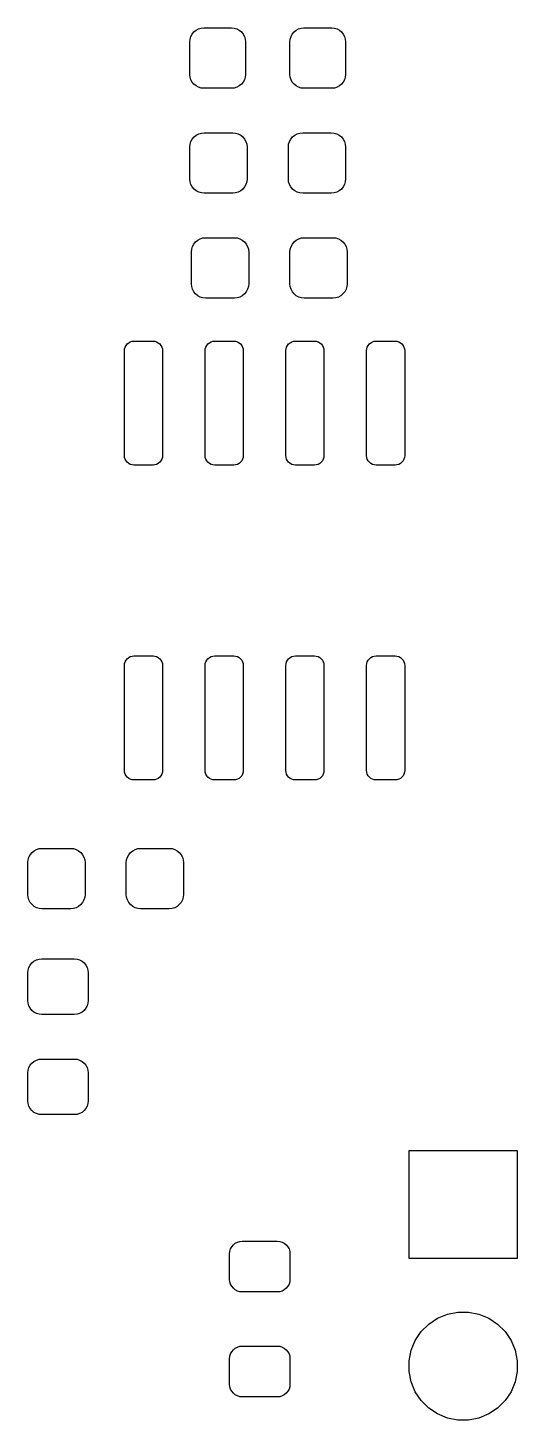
# Model space of a CAD drawing. Extents: x 106 to 211, y -144 to -92.
# Drawn here: x 171.07 to 178.78, y -138.22 to -116.33 of the extents above; entities that cross this region are included whole.
import ezdxf

# ---------------------------------------------------------------- set-up
doc = ezdxf.new("R2010")
doc.units = 0
doc.layers.add('BLACK', color=7, linetype='CONTINUOUS')

msp = doc.modelspace()

# ---------------------------------------------------------------- linework, layer by layer
at = {"layer": 'BLACK', "linetype": 'CONTINUOUS'}
for p, q in [((173.642, -116.46), (173.662, -116.422)), ((173.662, -116.422), (173.689, -116.389)), ((173.689, -116.389), (173.722, -116.362)), ((173.722, -116.362), (173.76, -116.342)), ((173.76, -116.342), (173.801, -116.329)), ((173.801, -116.329), (173.844, -116.325)), ((173.844, -116.325), (174.281, -116.325)), ((174.281, -116.325), (174.324, -116.329)), ((174.324, -116.329), (174.365, -116.342)), ((174.365, -116.342), (174.403, -116.362)), ((174.403, -116.362), (174.436, -116.389)), ((174.436, -116.389), (174.463, -116.422)), ((174.463, -116.422), (174.483, -116.46)), ((175.217, -116.46), (175.237, -116.422)), ((175.237, -116.422), (175.264, -116.389)), ((175.264, -116.389), (175.297, -116.362)), ((175.297, -116.362), (175.335, -116.342)), ((175.335, -116.342), (175.376, -116.329)), ((175.376, -116.329), (175.419, -116.325)), ((175.419, -116.325), (175.856, -116.325)), ((175.856, -116.325), (175.899, -116.329)), ((175.899, -116.329), (175.94, -116.342)), ((175.94, -116.342), (175.978, -116.362)), ((175.978, -116.362), (176.011, -116.389)), ((176.011, -116.389), (176.038, -116.422)), ((176.038, -116.422), (176.058, -116.46)), ((173.625, -116.544), (173.629, -116.501)), ((173.625, -117.056), (173.625, -116.544)), ((173.629, -116.501), (173.642, -116.46)), ((174.483, -116.46), (174.496, -116.501)), ((174.496, -116.501), (174.5, -116.544)), ((174.5, -116.544), (174.5, -117.056)), ((175.2, -116.544), (175.204, -116.501)), ((175.2, -117.056), (175.2, -116.544)), ((175.204, -116.501), (175.217, -116.46)), ((176.058, -116.46), (176.071, -116.501)), ((176.071, -116.501), (176.075, -116.544)), ((176.075, -116.544), (176.075, -117.056)), ((173.629, -117.099), (173.625, -117.056)), ((173.642, -117.14), (173.629, -117.099)), ((174.496, -117.099), (174.483, -117.14)), ((174.5, -117.056), (174.496, -117.099)), ((175.204, -117.099), (175.2, -117.056)), ((175.217, -117.14), (175.204, -117.099)), ((176.071, -117.099), (176.058, -117.14)), ((176.075, -117.056), (176.071, -117.099)), ((173.662, -117.178), (173.642, -117.14)), ((173.689, -117.211), (173.662, -117.178)), ((173.722, -117.238), (173.689, -117.211)), ((173.76, -117.258), (173.722, -117.238)), ((173.801, -117.271), (173.76, -117.258)), ((173.844, -117.275), (173.801, -117.271)), ((174.281, -117.275), (173.844, -117.275)), ((174.324, -117.271), (174.281, -117.275)), ((174.365, -117.258), (174.324, -117.271)), ((174.403, -117.238), (174.365, -117.258)), ((174.436, -117.211), (174.403, -117.238)), ((174.463, -117.178), (174.436, -117.211)), ((174.483, -117.14), (174.463, -117.178)), ((175.237, -117.178), (175.217, -117.14)), ((175.264, -117.211), (175.237, -117.178)), ((175.297, -117.238), (175.264, -117.211)), ((175.335, -117.258), (175.297, -117.238)), ((175.376, -117.271), (175.335, -117.258)), ((175.419, -117.275), (175.376, -117.271)), ((175.856, -117.275), (175.419, -117.275)), ((175.899, -117.271), (175.856, -117.275)), ((175.94, -117.258), (175.899, -117.271)), ((175.978, -117.238), (175.94, -117.258)), ((176.011, -117.211), (175.978, -117.238)), ((176.038, -117.178), (176.011, -117.211)), ((176.058, -117.14), (176.038, -117.178)), ((173.764, -117.992), (173.806, -117.979)), ((173.806, -117.979), (173.85, -117.975)), ((173.85, -117.975), (174.3, -117.975)), ((174.3, -117.975), (174.344, -117.979)), ((174.344, -117.979), (174.386, -117.992)), ((175.314, -117.992), (175.356, -117.979)), ((175.356, -117.979), (175.4, -117.975)), ((175.4, -117.975), (175.85, -117.975)), ((175.85, -117.975), (175.894, -117.979)), ((175.894, -117.979), (175.936, -117.992)), ((173.625, -118.2), (173.629, -118.156)), ((173.625, -118.7), (173.625, -118.2)), ((173.629, -118.156), (173.642, -118.114)), ((173.642, -118.114), (173.663, -118.075)), ((173.663, -118.075), (173.691, -118.041)), ((173.691, -118.041), (173.725, -118.013)), ((173.725, -118.013), (173.764, -117.992)), ((174.386, -117.992), (174.425, -118.013)), ((174.425, -118.013), (174.459, -118.041)), ((174.459, -118.041), (174.487, -118.075)), ((174.487, -118.075), (174.508, -118.114)), ((174.508, -118.114), (174.521, -118.156)), ((174.521, -118.156), (174.525, -118.2)), ((174.525, -118.2), (174.525, -118.7)), ((175.175, -118.2), (175.179, -118.156)), ((175.175, -118.7), (175.175, -118.2)), ((175.179, -118.156), (175.192, -118.114)), ((175.192, -118.114), (175.213, -118.075)), ((175.213, -118.075), (175.241, -118.041)), ((175.241, -118.041), (175.275, -118.013)), ((175.275, -118.013), (175.314, -117.992)), ((175.936, -117.992), (175.975, -118.013)), ((175.975, -118.013), (176.009, -118.041)), ((176.009, -118.041), (176.037, -118.075)), ((176.037, -118.075), (176.058, -118.114)), ((176.058, -118.114), (176.071, -118.156)), ((176.071, -118.156), (176.075, -118.2)), ((176.075, -118.2), (176.075, -118.7)), ((173.629, -118.744), (173.625, -118.7)), ((173.642, -118.786), (173.629, -118.744)), ((173.663, -118.825), (173.642, -118.786)), ((173.691, -118.859), (173.663, -118.825)), ((173.725, -118.887), (173.691, -118.859)), ((174.459, -118.859), (174.425, -118.887)), ((174.487, -118.825), (174.459, -118.859)), ((174.508, -118.786), (174.487, -118.825)), ((174.521, -118.744), (174.508, -118.786)), ((174.525, -118.7), (174.521, -118.744)), ((175.179, -118.744), (175.175, -118.7)), ((175.192, -118.786), (175.179, -118.744)), ((175.213, -118.825), (175.192, -118.786)), ((175.241, -118.859), (175.213, -118.825)), ((175.275, -118.887), (175.241, -118.859)), ((176.009, -118.859), (175.975, -118.887)), ((176.037, -118.825), (176.009, -118.859)), ((176.058, -118.786), (176.037, -118.825)), ((176.071, -118.744), (176.058, -118.786)), ((176.075, -118.7), (176.071, -118.744)), ((173.764, -118.908), (173.725, -118.887)), ((173.806, -118.921), (173.764, -118.908)), ((173.85, -118.925), (173.806, -118.921)), ((174.3, -118.925), (173.85, -118.925)), ((174.344, -118.921), (174.3, -118.925)), ((174.386, -118.908), (174.344, -118.921)), ((174.425, -118.887), (174.386, -118.908)), ((175.314, -118.908), (175.275, -118.887)), ((175.356, -118.921), (175.314, -118.908)), ((175.4, -118.925), (175.356, -118.921)), ((175.85, -118.925), (175.4, -118.925)), ((175.894, -118.921), (175.85, -118.925)), ((175.936, -118.908), (175.894, -118.921)), ((175.975, -118.887), (175.936, -118.908)), ((173.667, -119.764), (173.688, -119.725)), ((173.688, -119.725), (173.716, -119.691)), ((173.716, -119.691), (173.75, -119.663)), ((173.75, -119.663), (173.789, -119.642)), ((173.789, -119.642), (173.831, -119.629)), ((173.831, -119.629), (173.875, -119.625)), ((173.875, -119.625), (174.325, -119.625)), ((174.325, -119.625), (174.369, -119.629)), ((174.369, -119.629), (174.411, -119.642)), ((174.411, -119.642), (174.45, -119.663)), ((174.45, -119.663), (174.484, -119.691)), ((174.484, -119.691), (174.512, -119.725)), ((174.512, -119.725), (174.533, -119.764)), ((175.217, -119.764), (175.238, -119.725)), ((175.238, -119.725), (175.266, -119.691)), ((175.266, -119.691), (175.3, -119.663)), ((175.3, -119.663), (175.339, -119.642)), ((175.339, -119.642), (175.381, -119.629)), ((175.381, -119.629), (175.425, -119.625)), ((175.425, -119.625), (175.875, -119.625)), ((175.875, -119.625), (175.919, -119.629)), ((175.919, -119.629), (175.961, -119.642)), ((175.961, -119.642), (176, -119.663)), ((176, -119.663), (176.034, -119.691)), ((176.034, -119.691), (176.062, -119.725)), ((176.062, -119.725), (176.083, -119.764)), ((173.65, -119.85), (173.654, -119.806)), ((173.65, -120.35), (173.65, -119.85)), ((173.654, -119.806), (173.667, -119.764)), ((174.533, -119.764), (174.546, -119.806)), ((174.546, -119.806), (174.55, -119.85)), ((174.55, -119.85), (174.55, -120.35)), ((175.2, -119.85), (175.204, -119.806)), ((175.2, -120.35), (175.2, -119.85)), ((175.204, -119.806), (175.217, -119.764)), ((176.083, -119.764), (176.096, -119.806)), ((176.096, -119.806), (176.1, -119.85)), ((176.1, -119.85), (176.1, -120.35)), ((173.654, -120.394), (173.65, -120.35)), ((173.667, -120.436), (173.654, -120.394)), ((174.546, -120.394), (174.533, -120.436)), ((174.55, -120.35), (174.546, -120.394)), ((175.204, -120.394), (175.2, -120.35)), ((175.217, -120.436), (175.204, -120.394)), ((176.096, -120.394), (176.083, -120.436)), ((176.1, -120.35), (176.096, -120.394)), ((173.688, -120.475), (173.667, -120.436)), ((173.716, -120.509), (173.688, -120.475)), ((173.75, -120.537), (173.716, -120.509)), ((173.789, -120.558), (173.75, -120.537)), ((173.831, -120.571), (173.789, -120.558)), ((173.875, -120.575), (173.831, -120.571)), ((174.325, -120.575), (173.875, -120.575)), ((174.369, -120.571), (174.325, -120.575)), ((174.411, -120.558), (174.369, -120.571)), ((174.45, -120.537), (174.411, -120.558)), ((174.484, -120.509), (174.45, -120.537)), ((174.512, -120.475), (174.484, -120.509)), ((174.533, -120.436), (174.512, -120.475)), ((175.238, -120.475), (175.217, -120.436)), ((175.266, -120.509), (175.238, -120.475)), ((175.3, -120.537), (175.266, -120.509)), ((175.339, -120.558), (175.3, -120.537)), ((175.381, -120.571), (175.339, -120.558)), ((175.425, -120.575), (175.381, -120.571)), ((175.875, -120.575), (175.425, -120.575)), ((175.919, -120.571), (175.875, -120.575)), ((175.961, -120.558), (175.919, -120.571)), ((176, -120.537), (175.961, -120.558)), ((176.034, -120.509), (176, -120.537)), ((176.062, -120.475), (176.034, -120.509)), ((176.083, -120.436), (176.062, -120.475)), ((172.662, -121.275), (172.688, -121.261)), ((172.688, -121.261), (172.716, -121.253)), ((172.716, -121.253), (172.745, -121.25)), ((172.745, -121.25), (173.045, -121.25)), ((173.045, -121.25), (173.074, -121.253)), ((173.074, -121.253), (173.102, -121.261)), ((173.102, -121.261), (173.128, -121.275)), ((173.932, -121.275), (173.958, -121.261)), ((173.958, -121.261), (173.986, -121.253)), ((173.986, -121.253), (174.015, -121.25)), ((174.015, -121.25), (174.315, -121.25)), ((174.315, -121.25), (174.344, -121.253)), ((174.344, -121.253), (174.372, -121.261)), ((174.372, -121.261), (174.398, -121.275)), ((175.202, -121.275), (175.228, -121.261)), ((175.228, -121.261), (175.256, -121.253)), ((175.256, -121.253), (175.285, -121.25)), ((175.285, -121.25), (175.585, -121.25)), ((175.585, -121.25), (175.614, -121.253)), ((175.614, -121.253), (175.642, -121.261)), ((175.642, -121.261), (175.668, -121.275)), ((176.472, -121.275), (176.498, -121.261)), ((176.498, -121.261), (176.526, -121.253)), ((176.526, -121.253), (176.555, -121.25)), ((176.555, -121.25), (176.855, -121.25)), ((176.855, -121.25), (176.884, -121.253)), ((176.884, -121.253), (176.912, -121.261)), ((176.912, -121.261), (176.938, -121.275)), ((172.595, -121.4), (172.598, -121.371)), ((172.595, -123.05), (172.595, -121.4)), ((172.598, -121.371), (172.606, -121.343)), ((172.606, -121.343), (172.62, -121.317)), ((172.62, -121.317), (172.639, -121.294)), ((172.639, -121.294), (172.662, -121.275)), ((173.128, -121.275), (173.151, -121.294)), ((173.151, -121.294), (173.17, -121.317)), ((173.17, -121.317), (173.184, -121.343)), ((173.184, -121.343), (173.192, -121.371)), ((173.192, -121.371), (173.195, -121.4)), ((173.195, -121.4), (173.195, -123.05)), ((173.865, -121.4), (173.868, -121.371)), ((173.865, -123.05), (173.865, -121.4)), ((173.868, -121.371), (173.876, -121.343)), ((173.876, -121.343), (173.89, -121.317)), ((173.89, -121.317), (173.909, -121.294)), ((173.909, -121.294), (173.932, -121.275)), ((174.398, -121.275), (174.421, -121.294)), ((174.421, -121.294), (174.44, -121.317)), ((174.44, -121.317), (174.454, -121.343)), ((174.454, -121.343), (174.462, -121.371)), ((174.462, -121.371), (174.465, -121.4)), ((174.465, -121.4), (174.465, -123.05)), ((175.135, -121.4), (175.138, -121.371)), ((175.135, -123.05), (175.135, -121.4)), ((175.138, -121.371), (175.146, -121.343)), ((175.146, -121.343), (175.16, -121.317)), ((175.16, -121.317), (175.179, -121.294)), ((175.179, -121.294), (175.202, -121.275)), ((175.668, -121.275), (175.691, -121.294)), ((175.691, -121.294), (175.71, -121.317)), ((175.71, -121.317), (175.724, -121.343)), ((175.724, -121.343), (175.732, -121.371)), ((175.732, -121.371), (175.735, -121.4)), ((175.735, -121.4), (175.735, -123.05)), ((176.405, -121.4), (176.408, -121.371)), ((176.405, -123.05), (176.405, -121.4)), ((176.408, -121.371), (176.416, -121.343)), ((176.416, -121.343), (176.43, -121.317)), ((176.43, -121.317), (176.449, -121.294)), ((176.449, -121.294), (176.472, -121.275)), ((176.938, -121.275), (176.961, -121.294)), ((176.961, -121.294), (176.98, -121.317)), ((176.98, -121.317), (176.994, -121.343)), ((176.994, -121.343), (177.002, -121.371)), ((177.002, -121.371), (177.005, -121.4)), ((177.005, -121.4), (177.005, -123.05)), ((172.598, -123.079), (172.595, -123.05)), ((172.606, -123.107), (172.598, -123.079)), ((172.62, -123.133), (172.606, -123.107)), ((172.639, -123.156), (172.62, -123.133)), ((172.662, -123.175), (172.639, -123.156)), ((172.688, -123.189), (172.662, -123.175)), ((172.716, -123.197), (172.688, -123.189)), ((172.745, -123.2), (172.716, -123.197)), ((173.045, -123.2), (172.745, -123.2)), ((173.074, -123.197), (173.045, -123.2)), ((173.102, -123.189), (173.074, -123.197)), ((173.128, -123.175), (173.102, -123.189)), ((173.151, -123.156), (173.128, -123.175)), ((173.17, -123.133), (173.151, -123.156)), ((173.184, -123.107), (173.17, -123.133)), ((173.192, -123.079), (173.184, -123.107)), ((173.195, -123.05), (173.192, -123.079)), ((173.868, -123.079), (173.865, -123.05)), ((173.876, -123.107), (173.868, -123.079)), ((173.89, -123.133), (173.876, -123.107)), ((173.909, -123.156), (173.89, -123.133)), ((173.932, -123.175), (173.909, -123.156)), ((173.958, -123.189), (173.932, -123.175)), ((173.986, -123.197), (173.958, -123.189)), ((174.015, -123.2), (173.986, -123.197)), ((174.315, -123.2), (174.015, -123.2)), ((174.344, -123.197), (174.315, -123.2)), ((174.372, -123.189), (174.344, -123.197)), ((174.398, -123.175), (174.372, -123.189)), ((174.421, -123.156), (174.398, -123.175)), ((174.44, -123.133), (174.421, -123.156)), ((174.454, -123.107), (174.44, -123.133)), ((174.462, -123.079), (174.454, -123.107)), ((174.465, -123.05), (174.462, -123.079)), ((175.138, -123.079), (175.135, -123.05)), ((175.146, -123.107), (175.138, -123.079)), ((175.16, -123.133), (175.146, -123.107)), ((175.179, -123.156), (175.16, -123.133)), ((175.202, -123.175), (175.179, -123.156)), ((175.228, -123.189), (175.202, -123.175)), ((175.256, -123.197), (175.228, -123.189)), ((175.285, -123.2), (175.256, -123.197)), ((175.585, -123.2), (175.285, -123.2)), ((175.614, -123.197), (175.585, -123.2)), ((175.642, -123.189), (175.614, -123.197)), ((175.668, -123.175), (175.642, -123.189)), ((175.691, -123.156), (175.668, -123.175)), ((175.71, -123.133), (175.691, -123.156)), ((175.724, -123.107), (175.71, -123.133)), ((175.732, -123.079), (175.724, -123.107)), ((175.735, -123.05), (175.732, -123.079)), ((176.408, -123.079), (176.405, -123.05)), ((176.416, -123.107), (176.408, -123.079)), ((176.43, -123.133), (176.416, -123.107)), ((176.449, -123.156), (176.43, -123.133)), ((176.472, -123.175), (176.449, -123.156)), ((176.498, -123.189), (176.472, -123.175)), ((176.526, -123.197), (176.498, -123.189)), ((176.555, -123.2), (176.526, -123.197)), ((176.855, -123.2), (176.555, -123.2)), ((176.884, -123.197), (176.855, -123.2)), ((176.912, -123.189), (176.884, -123.197)), ((176.938, -123.175), (176.912, -123.189)), ((176.961, -123.156), (176.938, -123.175)), ((176.98, -123.133), (176.961, -123.156)), ((176.994, -123.107), (176.98, -123.133)), ((177.002, -123.079), (176.994, -123.107)), ((177.005, -123.05), (177.002, -123.079)), ((172.598, -126.321), (172.606, -126.293)), ((172.606, -126.293), (172.62, -126.267)), ((172.62, -126.267), (172.639, -126.244)), ((172.639, -126.244), (172.662, -126.225)), ((172.662, -126.225), (172.688, -126.211)), ((172.688, -126.211), (172.716, -126.203)), ((172.716, -126.203), (172.745, -126.2)), ((172.745, -126.2), (173.045, -126.2)), ((173.045, -126.2), (173.074, -126.203)), ((173.074, -126.203), (173.102, -126.211)), ((173.102, -126.211), (173.128, -126.225)), ((173.128, -126.225), (173.151, -126.244)), ((173.151, -126.244), (173.17, -126.267)), ((173.17, -126.267), (173.184, -126.293)), ((173.184, -126.293), (173.192, -126.321)), ((173.868, -126.321), (173.876, -126.293)), ((173.876, -126.293), (173.89, -126.267)), ((173.89, -126.267), (173.909, -126.244)), ((173.909, -126.244), (173.932, -126.225)), ((173.932, -126.225), (173.958, -126.211)), ((173.958, -126.211), (173.986, -126.203)), ((173.986, -126.203), (174.015, -126.2)), ((174.015, -126.2), (174.315, -126.2)), ((174.315, -126.2), (174.344, -126.203)), ((174.344, -126.203), (174.372, -126.211)), ((174.372, -126.211), (174.398, -126.225)), ((174.398, -126.225), (174.421, -126.244)), ((174.421, -126.244), (174.44, -126.267)), ((174.44, -126.267), (174.454, -126.293)), ((174.454, -126.293), (174.462, -126.321)), ((175.138, -126.321), (175.146, -126.293)), ((175.146, -126.293), (175.16, -126.267)), ((175.16, -126.267), (175.179, -126.244)), ((175.179, -126.244), (175.202, -126.225)), ((175.202, -126.225), (175.228, -126.211)), ((175.228, -126.211), (175.256, -126.203)), ((175.256, -126.203), (175.285, -126.2)), ((175.285, -126.2), (175.585, -126.2)), ((175.585, -126.2), (175.614, -126.203)), ((175.614, -126.203), (175.642, -126.211)), ((175.642, -126.211), (175.668, -126.225)), ((175.668, -126.225), (175.691, -126.244)), ((175.691, -126.244), (175.71, -126.267)), ((175.71, -126.267), (175.724, -126.293)), ((175.724, -126.293), (175.732, -126.321)), ((176.408, -126.321), (176.416, -126.293)), ((176.416, -126.293), (176.43, -126.267)), ((176.43, -126.267), (176.449, -126.244)), ((176.449, -126.244), (176.472, -126.225)), ((176.472, -126.225), (176.498, -126.211)), ((176.498, -126.211), (176.526, -126.203)), ((176.526, -126.203), (176.555, -126.2)), ((176.555, -126.2), (176.855, -126.2)), ((176.855, -126.2), (176.884, -126.203)), ((176.884, -126.203), (176.912, -126.211)), ((176.912, -126.211), (176.938, -126.225)), ((176.938, -126.225), (176.961, -126.244)), ((176.961, -126.244), (176.98, -126.267)), ((176.98, -126.267), (176.994, -126.293)), ((176.994, -126.293), (177.002, -126.321)), ((172.595, -126.35), (172.598, -126.321)), ((172.595, -128), (172.595, -126.35)), ((173.192, -126.321), (173.195, -126.35)), ((173.195, -126.35), (173.195, -128)), ((173.865, -126.35), (173.868, -126.321)), ((173.865, -128), (173.865, -126.35)), ((174.462, -126.321), (174.465, -126.35)), ((174.465, -126.35), (174.465, -128)), ((175.135, -126.35), (175.138, -126.321)), ((175.135, -128), (175.135, -126.35)), ((175.732, -126.321), (175.735, -126.35)), ((175.735, -126.35), (175.735, -128)), ((176.405, -126.35), (176.408, -126.321)), ((176.405, -128), (176.405, -126.35)), ((177.002, -126.321), (177.005, -126.35)), ((177.005, -126.35), (177.005, -128)), ((172.598, -128.029), (172.595, -128)), ((172.606, -128.057), (172.598, -128.029)), ((173.192, -128.029), (173.184, -128.057)), ((173.195, -128), (173.192, -128.029)), ((173.868, -128.029), (173.865, -128)), ((173.876, -128.057), (173.868, -128.029)), ((174.462, -128.029), (174.454, -128.057)), ((174.465, -128), (174.462, -128.029)), ((175.138, -128.029), (175.135, -128)), ((175.146, -128.057), (175.138, -128.029)), ((175.732, -128.029), (175.724, -128.057)), ((175.735, -128), (175.732, -128.029)), ((176.408, -128.029), (176.405, -128)), ((176.416, -128.057), (176.408, -128.029)), ((177.002, -128.029), (176.994, -128.057)), ((177.005, -128), (177.002, -128.029)), ((172.62, -128.083), (172.606, -128.057)), ((172.639, -128.106), (172.62, -128.083)), ((172.662, -128.125), (172.639, -128.106)), ((172.688, -128.139), (172.662, -128.125)), ((172.716, -128.147), (172.688, -128.139)), ((172.745, -128.15), (172.716, -128.147)), ((173.045, -128.15), (172.745, -128.15)), ((173.074, -128.147), (173.045, -128.15)), ((173.102, -128.139), (173.074, -128.147)), ((173.128, -128.125), (173.102, -128.139)), ((173.151, -128.106), (173.128, -128.125)), ((173.17, -128.083), (173.151, -128.106)), ((173.184, -128.057), (173.17, -128.083)), ((173.89, -128.083), (173.876, -128.057)), ((173.909, -128.106), (173.89, -128.083)), ((173.932, -128.125), (173.909, -128.106)), ((173.958, -128.139), (173.932, -128.125)), ((173.986, -128.147), (173.958, -128.139)), ((174.015, -128.15), (173.986, -128.147)), ((174.315, -128.15), (174.015, -128.15)), ((174.344, -128.147), (174.315, -128.15)), ((174.372, -128.139), (174.344, -128.147)), ((174.398, -128.125), (174.372, -128.139)), ((174.421, -128.106), (174.398, -128.125)), ((174.44, -128.083), (174.421, -128.106)), ((174.454, -128.057), (174.44, -128.083)), ((175.16, -128.083), (175.146, -128.057)), ((175.179, -128.106), (175.16, -128.083)), ((175.202, -128.125), (175.179, -128.106)), ((175.228, -128.139), (175.202, -128.125)), ((175.256, -128.147), (175.228, -128.139)), ((175.285, -128.15), (175.256, -128.147)), ((175.585, -128.15), (175.285, -128.15)), ((175.614, -128.147), (175.585, -128.15)), ((175.642, -128.139), (175.614, -128.147)), ((175.668, -128.125), (175.642, -128.139)), ((175.691, -128.106), (175.668, -128.125)), ((175.71, -128.083), (175.691, -128.106)), ((175.724, -128.057), (175.71, -128.083)), ((176.43, -128.083), (176.416, -128.057)), ((176.449, -128.106), (176.43, -128.083)), ((176.472, -128.125), (176.449, -128.106)), ((176.498, -128.139), (176.472, -128.125)), ((176.526, -128.147), (176.498, -128.139)), ((176.555, -128.15), (176.526, -128.147)), ((176.855, -128.15), (176.555, -128.15)), ((176.884, -128.147), (176.855, -128.15)), ((176.912, -128.139), (176.884, -128.147)), ((176.938, -128.125), (176.912, -128.139)), ((176.961, -128.106), (176.938, -128.125)), ((176.98, -128.083), (176.961, -128.106)), ((176.994, -128.057), (176.98, -128.083)), ((171.079, -129.406), (171.092, -129.364)), ((171.092, -129.364), (171.113, -129.325)), ((171.113, -129.325), (171.141, -129.291)), ((171.141, -129.291), (171.175, -129.263)), ((171.175, -129.263), (171.214, -129.242)), ((171.214, -129.242), (171.256, -129.229)), ((171.256, -129.229), (171.3, -129.225)), ((171.3, -129.225), (171.75, -129.225)), ((171.75, -129.225), (171.794, -129.229)), ((171.794, -129.229), (171.836, -129.242)), ((171.836, -129.242), (171.875, -129.263)), ((171.875, -129.263), (171.909, -129.291)), ((171.909, -129.291), (171.937, -129.325)), ((171.937, -129.325), (171.958, -129.364)), ((171.958, -129.364), (171.971, -129.406)), ((172.629, -129.406), (172.642, -129.364)), ((172.642, -129.364), (172.663, -129.325)), ((172.663, -129.325), (172.691, -129.291)), ((172.691, -129.291), (172.725, -129.263)), ((172.725, -129.263), (172.764, -129.242)), ((172.764, -129.242), (172.806, -129.229)), ((172.806, -129.229), (172.85, -129.225)), ((172.85, -129.225), (173.3, -129.225)), ((173.3, -129.225), (173.344, -129.229)), ((173.344, -129.229), (173.386, -129.242)), ((173.386, -129.242), (173.425, -129.263)), ((173.425, -129.263), (173.459, -129.291)), ((173.459, -129.291), (173.487, -129.325)), ((173.487, -129.325), (173.508, -129.364)), ((173.508, -129.364), (173.521, -129.406)), ((171.075, -129.45), (171.079, -129.406)), ((171.075, -129.95), (171.075, -129.45)), ((171.971, -129.406), (171.975, -129.45)), ((171.975, -129.45), (171.975, -129.95)), ((172.625, -129.45), (172.629, -129.406)), ((172.625, -129.95), (172.625, -129.45)), ((173.521, -129.406), (173.525, -129.45)), ((173.525, -129.45), (173.525, -129.95)), ((171.079, -129.994), (171.075, -129.95)), ((171.092, -130.036), (171.079, -129.994)), ((171.971, -129.994), (171.958, -130.036)), ((171.975, -129.95), (171.971, -129.994)), ((172.629, -129.994), (172.625, -129.95)), ((172.642, -130.036), (172.629, -129.994)), ((173.521, -129.994), (173.508, -130.036)), ((173.525, -129.95), (173.521, -129.994)), ((171.113, -130.075), (171.092, -130.036)), ((171.141, -130.109), (171.113, -130.075)), ((171.175, -130.137), (171.141, -130.109)), ((171.214, -130.158), (171.175, -130.137)), ((171.256, -130.171), (171.214, -130.158)), ((171.3, -130.175), (171.256, -130.171)), ((171.75, -130.175), (171.3, -130.175)), ((171.794, -130.171), (171.75, -130.175)), ((171.836, -130.158), (171.794, -130.171)), ((171.875, -130.137), (171.836, -130.158)), ((171.909, -130.109), (171.875, -130.137)), ((171.937, -130.075), (171.909, -130.109)), ((171.958, -130.036), (171.937, -130.075)), ((172.663, -130.075), (172.642, -130.036)), ((172.691, -130.109), (172.663, -130.075)), ((172.725, -130.137), (172.691, -130.109)), ((172.764, -130.158), (172.725, -130.137)), ((172.806, -130.171), (172.764, -130.158)), ((172.85, -130.175), (172.806, -130.171)), ((173.3, -130.175), (172.85, -130.175)), ((173.344, -130.171), (173.3, -130.175)), ((173.386, -130.158), (173.344, -130.171)), ((173.425, -130.137), (173.386, -130.158)), ((173.459, -130.109), (173.425, -130.137)), ((173.487, -130.075), (173.459, -130.109)), ((173.508, -130.036), (173.487, -130.075)), ((171.079, -131.139), (171.092, -131.098)), ((171.092, -131.098), (171.112, -131.06)), ((171.112, -131.06), (171.139, -131.027)), ((171.139, -131.027), (171.172, -130.999)), ((171.172, -130.999), (171.21, -130.979)), ((171.21, -130.979), (171.251, -130.967)), ((171.251, -130.967), (171.294, -130.963)), ((171.294, -130.963), (171.806, -130.963)), ((171.806, -130.963), (171.849, -130.967)), ((171.849, -130.967), (171.89, -130.979)), ((171.89, -130.979), (171.928, -130.999)), ((171.928, -130.999), (171.961, -131.027)), ((171.961, -131.027), (171.988, -131.06)), ((171.988, -131.06), (172.008, -131.098)), ((172.008, -131.098), (172.021, -131.139)), ((171.075, -131.181), (171.079, -131.139)), ((171.075, -131.619), (171.075, -131.181)), ((172.021, -131.139), (172.025, -131.181)), ((172.025, -131.181), (172.025, -131.619)), ((171.079, -131.661), (171.075, -131.619)), ((171.092, -131.702), (171.079, -131.661)), ((171.112, -131.74), (171.092, -131.702)), ((171.139, -131.773), (171.112, -131.74)), ((171.172, -131.801), (171.139, -131.773)), ((171.961, -131.773), (171.928, -131.801)), ((171.988, -131.74), (171.961, -131.773)), ((172.008, -131.702), (171.988, -131.74)), ((172.021, -131.661), (172.008, -131.702)), ((172.025, -131.619), (172.021, -131.661)), ((171.21, -131.821), (171.172, -131.801)), ((171.251, -131.833), (171.21, -131.821)), ((171.294, -131.838), (171.251, -131.833)), ((171.806, -131.838), (171.294, -131.838)), ((171.849, -131.833), (171.806, -131.838)), ((171.89, -131.821), (171.849, -131.833)), ((171.928, -131.801), (171.89, -131.821)), ((171.092, -132.673), (171.112, -132.635)), ((171.112, -132.635), (171.139, -132.602)), ((171.139, -132.602), (171.172, -132.574)), ((171.172, -132.574), (171.21, -132.554)), ((171.21, -132.554), (171.251, -132.542)), ((171.251, -132.542), (171.294, -132.537)), ((171.294, -132.537), (171.806, -132.537)), ((171.806, -132.537), (171.849, -132.542)), ((171.849, -132.542), (171.89, -132.554)), ((171.89, -132.554), (171.928, -132.574)), ((171.928, -132.574), (171.961, -132.602)), ((171.961, -132.602), (171.988, -132.635)), ((171.988, -132.635), (172.008, -132.673)), ((171.075, -132.756), (171.079, -132.714)), ((171.075, -133.194), (171.075, -132.756)), ((171.079, -132.714), (171.092, -132.673)), ((172.008, -132.673), (172.021, -132.714)), ((172.021, -132.714), (172.025, -132.756)), ((172.025, -132.756), (172.025, -133.194)), ((171.079, -133.236), (171.075, -133.194)), ((171.092, -133.277), (171.079, -133.236)), ((171.112, -133.315), (171.092, -133.277)), ((172.008, -133.277), (171.988, -133.315)), ((172.021, -133.236), (172.008, -133.277)), ((172.025, -133.194), (172.021, -133.236)), ((171.139, -133.348), (171.112, -133.315)), ((171.172, -133.376), (171.139, -133.348)), ((171.21, -133.396), (171.172, -133.376)), ((171.251, -133.408), (171.21, -133.396)), ((171.294, -133.412), (171.251, -133.408)), ((171.806, -133.412), (171.294, -133.412)), ((171.849, -133.408), (171.806, -133.412)), ((171.89, -133.396), (171.849, -133.408)), ((171.928, -133.376), (171.89, -133.396)), ((171.961, -133.348), (171.928, -133.376)), ((171.988, -133.315), (171.961, -133.348)), ((177.075, -135.675), (177.075, -133.975)), ((177.075, -133.975), (178.775, -133.975)), ((178.775, -133.975), (178.775, -135.675)), ((174.265, -135.523), (174.284, -135.489)), ((174.284, -135.489), (174.309, -135.459)), ((174.309, -135.459), (174.339, -135.434)), ((174.339, -135.434), (174.373, -135.415)), ((174.373, -135.415), (174.411, -135.404)), ((174.411, -135.404), (174.45, -135.4)), ((174.45, -135.4), (175, -135.4)), ((175, -135.4), (175.039, -135.404)), ((175.039, -135.404), (175.077, -135.415)), ((175.077, -135.415), (175.111, -135.434)), ((175.111, -135.434), (175.141, -135.459)), ((175.141, -135.459), (175.166, -135.489)), ((175.166, -135.489), (175.185, -135.523)), ((174.25, -135.6), (174.254, -135.561)), ((174.25, -136), (174.25, -135.6)), ((174.254, -135.561), (174.265, -135.523)), ((175.185, -135.523), (175.196, -135.561)), ((175.196, -135.561), (175.2, -135.6)), ((175.2, -135.6), (175.2, -136)), ((178.775, -135.675), (177.075, -135.675)), ((174.254, -136.039), (174.25, -136)), ((174.265, -136.077), (174.254, -136.039)), ((174.284, -136.111), (174.265, -136.077)), ((174.309, -136.141), (174.284, -136.111)), ((174.339, -136.166), (174.309, -136.141)), ((175.141, -136.141), (175.111, -136.166)), ((175.166, -136.111), (175.141, -136.141)), ((175.185, -136.077), (175.166, -136.111)), ((175.196, -136.039), (175.185, -136.077)), ((175.2, -136), (175.196, -136.039)), ((174.373, -136.185), (174.339, -136.166)), ((174.411, -136.196), (174.373, -136.185)), ((174.45, -136.2), (174.411, -136.196)), ((175, -136.2), (174.45, -136.2)), ((175.039, -136.196), (175, -136.2)), ((175.077, -136.185), (175.039, -136.196)), ((175.111, -136.166), (175.077, -136.185)), ((177.522, -136.612), (177.677, -136.548)), ((177.677, -136.548), (177.841, -136.515)), ((177.841, -136.515), (178.009, -136.515)), ((178.009, -136.515), (178.173, -136.548)), ((178.173, -136.548), (178.328, -136.612)), ((177.265, -136.823), (177.383, -136.705)), ((177.383, -136.705), (177.522, -136.612)), ((178.328, -136.612), (178.467, -136.705)), ((178.467, -136.705), (178.585, -136.823)), ((177.108, -137.117), (177.172, -136.962)), ((177.172, -136.962), (177.265, -136.823)), ((178.585, -136.823), (178.678, -136.962)), ((178.678, -136.962), (178.742, -137.117)), ((174.25, -137.25), (174.254, -137.211)), ((174.25, -137.65), (174.25, -137.25)), ((174.254, -137.211), (174.265, -137.173)), ((174.265, -137.173), (174.284, -137.139)), ((174.284, -137.139), (174.309, -137.109)), ((174.309, -137.109), (174.339, -137.084)), ((174.339, -137.084), (174.373, -137.065)), ((174.373, -137.065), (174.411, -137.054)), ((174.411, -137.054), (174.45, -137.05)), ((174.45, -137.05), (175, -137.05)), ((175, -137.05), (175.039, -137.054)), ((175.039, -137.054), (175.077, -137.065)), ((175.077, -137.065), (175.111, -137.084)), ((175.111, -137.084), (175.141, -137.109)), ((175.141, -137.109), (175.166, -137.139)), ((175.166, -137.139), (175.185, -137.173)), ((175.185, -137.173), (175.196, -137.211)), ((175.196, -137.211), (175.2, -137.25)), ((175.2, -137.25), (175.2, -137.65)), ((177.075, -137.281), (177.108, -137.117)), ((178.742, -137.117), (178.775, -137.281)), ((177.075, -137.449), (177.075, -137.281)), ((177.108, -137.613), (177.075, -137.449)), ((178.775, -137.449), (178.742, -137.613)), ((178.775, -137.281), (178.775, -137.449)), ((174.254, -137.689), (174.25, -137.65)), ((175.2, -137.65), (175.196, -137.689)), ((177.172, -137.768), (177.108, -137.613)), ((178.742, -137.613), (178.678, -137.768)), ((174.265, -137.727), (174.254, -137.689)), ((174.284, -137.761), (174.265, -137.727)), ((174.309, -137.791), (174.284, -137.761)), ((174.339, -137.816), (174.309, -137.791)), ((174.373, -137.835), (174.339, -137.816)), ((174.411, -137.846), (174.373, -137.835)), ((174.45, -137.85), (174.411, -137.846)), ((175, -137.85), (174.45, -137.85)), ((175.039, -137.846), (175, -137.85)), ((175.077, -137.835), (175.039, -137.846)), ((175.111, -137.816), (175.077, -137.835)), ((175.141, -137.791), (175.111, -137.816)), ((175.166, -137.761), (175.141, -137.791)), ((175.185, -137.727), (175.166, -137.761)), ((175.196, -137.689), (175.185, -137.727)), ((177.265, -137.907), (177.172, -137.768)), ((177.383, -138.025), (177.265, -137.907)), ((178.585, -137.907), (178.467, -138.025)), ((178.678, -137.768), (178.585, -137.907)), ((177.522, -138.118), (177.383, -138.025)), ((177.677, -138.182), (177.522, -138.118)), ((178.328, -138.118), (178.173, -138.182)), ((178.467, -138.025), (178.328, -138.118)), ((177.841, -138.215), (177.677, -138.182)), ((178.009, -138.215), (177.841, -138.215)), ((178.173, -138.182), (178.009, -138.215))]:
    msp.add_line(p, q, dxfattribs=at)

doc.saveas('drawing.dxf')
